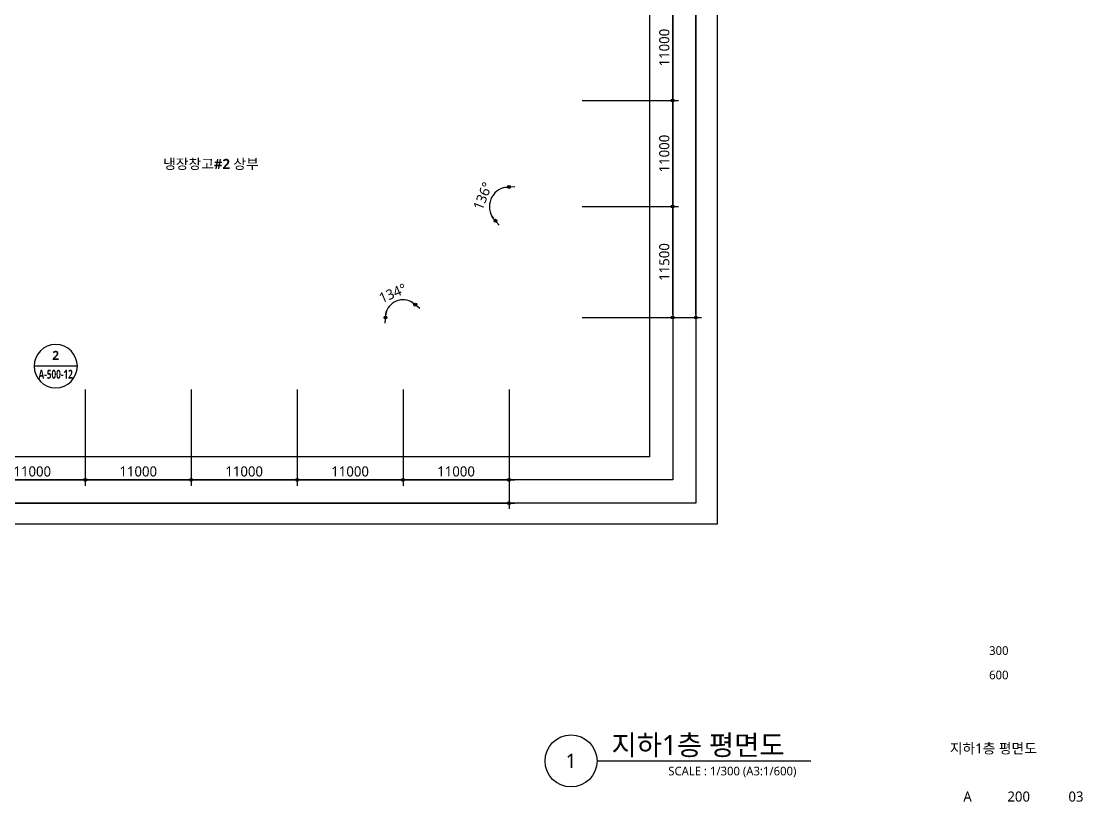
# Model space of a CAD drawing. Header units: millimetres. Extents: x -867282 to 190005487, y -1022614 to 455456909.
# Drawn here: x 635737 to 745952, y 7641 to 88654 of the extents above; entities that cross this region are included whole.
import ezdxf
from ezdxf.enums import TextEntityAlignment as Align

# ---------------------------------------------------------------- set-up
doc = ezdxf.new("R2010")
doc.units = ezdxf.units.MM
doc.header["$LTSCALE"] = 400
doc.header["$MEASUREMENT"] = 0
doc.header["$PDSIZE"] = -10
doc.layers.get('0').update_dxf_attribs({"linetype": 'CONTINUOUS'})
doc.layers.get('Defpoints').update_dxf_attribs({"color": 153, "linetype": 'CONTINUOUS'})
for name, color, linetype in [('A-ANNO-TEXT2', 3, 'CONTINUOUS'), ('A-ANNO-TITL', 7, 'CONTINUOUS'), ('A-ST-AXIS-DIM', 7, 'CONTINUOUS'), ('AA-MKXS', 3, 'CONTINUOUS'), ('AA-XXXX-TXT1', 2, 'CONTINUOUS')]:
    doc.layers.add(name, color=color, linetype=linetype)
doc.layers.add('Defpoint', color=161, linetype='CONTINUOUS', plot=False)
doc.styles.add('2020음성 1차', font='')
doc.styles.add('SAMOO', font='romans.shx', dxfattribs={"bigfont": 'whgtxt.shx'})
doc.styles.add('SH_대대리576', font='malgun.ttf')
doc.styles.add('SH_진천_나눔', font='')
doc.styles.get('2020음성 1차').set_extended_font_data('NanumGothic', bold=True)
doc.styles.get('SH_진천_나눔').set_extended_font_data('NanumGothic', bold=True)
doc.dimstyles.new('SHP 600', dxfattribs={"dimscale": 300, "dimtxt": 3.5, "dimasz": 1, "dimexe": 2, "dimexo": 2, "dimgap": 1, "dimtad": 1, "dimdec": 0, "dimzin": 0, "dimdsep": 46, "dimtxsty": 'SH_대대리576', "dimblk": 'DIMDOT', "dimcen": 0.09, "dimclrt": 3, "dimadec": 0, "dimazin": 1, "dimtfac": 1, "dimtdec": 0, "dimtix": 1, "dimtmove": 2, "dimatfit": 0, "dimldrblk": 'DIMDOT', "dimfxl": 1, "dimtolj": 1, "dimtzin": 0, "dimarcsym": 0})

# ---------------------------------------------------------------- blocks, each defined once
blk = doc.blocks.new('DIMDOT')
at = {"color": 0}
blk.add_line((-2, 0), (2, 0), dxfattribs=at)
for radius in [0.5, 0.25]:
    blk.add_circle((0, 0), radius, dxfattribs=at)
blk = doc.blocks.new('*D167')
at = {"layer": 'A-ST-AXIS-DIM', "color": 0, "lineweight": -2, "transparency": 16777216}
for p, q in [((693982, 91416), (703982, 91416)), ((703382, 80716), (703382, 91116)), ((693982, 80416), (703982, 80416))]:
    blk.add_line(p, q, dxfattribs=at)
at = {"layer": 'Defpoints', "color": 0, "transparency": 16777216}
for p in [(693382, 91416), (703382, 91416), (693382, 80416)]:
    blk.add_point(p, dxfattribs=at)
at = {"layer": 'A-ST-AXIS-DIM', "color": 0, "linetype": 'ByBlock', "lineweight": -2, "transparency": 16777216, "xscale": 300, "yscale": 300, "zscale": 300}
for p, rotation in [((703382, 91416), 90), ((703382, 80416), 270)]:
    blk.add_blockref('DIMDOT', p, dxfattribs=dict(at, rotation=rotation))
at = {"layer": 'A-ST-AXIS-DIM', "color": 3, "transparency": 16777216, "insert": (702506, 85916), "char_height": 1050, "attachment_point": 5, "rotation": 90, "style": 'SH_대대리576'}
blk.add_mtext('\\A1;11000', dxfattribs=at)
blk = doc.blocks.new('*D168')
at = {"layer": 'A-ST-AXIS-DIM', "color": 0, "lineweight": -2, "transparency": 16777216}
for p, q in [((693982, 80416), (703982, 80416)), ((703382, 69716), (703382, 80116)), ((693982, 69416), (703982, 69416))]:
    blk.add_line(p, q, dxfattribs=at)
at = {"layer": 'Defpoints', "color": 0, "transparency": 16777216}
for p in [(693382, 80416), (703382, 80416), (693382, 69416)]:
    blk.add_point(p, dxfattribs=at)
at = {"layer": 'A-ST-AXIS-DIM', "color": 0, "linetype": 'ByBlock', "lineweight": -2, "transparency": 16777216, "xscale": 300, "yscale": 300, "zscale": 300}
for p, rotation in [((703382, 80416), 90), ((703382, 69416), 270)]:
    blk.add_blockref('DIMDOT', p, dxfattribs=dict(at, rotation=rotation))
at = {"layer": 'A-ST-AXIS-DIM', "color": 3, "transparency": 16777216, "insert": (702506, 74916), "char_height": 1050, "attachment_point": 5, "rotation": 90, "style": 'SH_대대리576'}
blk.add_mtext('\\A1;11000', dxfattribs=at)
blk = doc.blocks.new('*D169')
at = {"layer": 'A-ST-AXIS-DIM', "color": 0, "lineweight": -2, "transparency": 16777216}
for p, q in [((693982, 69416), (703982, 69416)), ((703382, 58216), (703382, 69116)), ((693982, 57916), (703982, 57916))]:
    blk.add_line(p, q, dxfattribs=at)
at = {"layer": 'Defpoints', "color": 0, "transparency": 16777216}
for p in [(693382, 69416), (703382, 69416), (693382, 57916)]:
    blk.add_point(p, dxfattribs=at)
at = {"layer": 'A-ST-AXIS-DIM', "color": 0, "linetype": 'ByBlock', "lineweight": -2, "transparency": 16777216, "xscale": 300, "yscale": 300, "zscale": 300}
for p, rotation in [((703382, 69416), 90), ((703382, 57916), 270)]:
    blk.add_blockref('DIMDOT', p, dxfattribs=dict(at, rotation=rotation))
at = {"layer": 'A-ST-AXIS-DIM', "color": 3, "transparency": 16777216, "insert": (702505, 63666), "char_height": 1050, "attachment_point": 5, "rotation": 90, "style": 'SH_대대리576'}
blk.add_mtext('\\A1;11500', dxfattribs=at)
blk = doc.blocks.new('*D170')
at = {"layer": 'A-ST-AXIS-DIM', "color": 0, "lineweight": -2, "transparency": 16777216}
for p, q in [((693982, 142716), (706382, 142716)), ((705782, 58216), (705782, 142416)), ((693982, 57916), (706382, 57916))]:
    blk.add_line(p, q, dxfattribs=at)
at = {"layer": 'Defpoints', "color": 0, "transparency": 16777216}
for p in [(693382, 142716), (705782, 142716), (693382, 57916)]:
    blk.add_point(p, dxfattribs=at)
at = {"layer": 'A-ST-AXIS-DIM', "color": 0, "linetype": 'ByBlock', "lineweight": -2, "transparency": 16777216, "xscale": 300, "yscale": 300, "zscale": 300}
for p, rotation in [((705782, 142716), 90), ((705782, 57916), 270)]:
    blk.add_blockref('DIMDOT', p, dxfattribs=dict(at, rotation=rotation))
at = {"layer": 'A-ST-AXIS-DIM', "color": 3, "transparency": 16777216, "insert": (704902, 100316), "char_height": 1050, "attachment_point": 5, "rotation": 90, "style": 'SH_대대리576'}
blk.add_mtext('\\A1;84800', dxfattribs=at)
blk = doc.blocks.new('*D176')
at = {"layer": 'A-ST-AXIS-DIM', "color": 0, "lineweight": -2, "transparency": 16777216}
for p, q in [((631382, 50445), (631382, 40445)), ((642382, 50445), (642382, 40445)), ((631682, 41045), (642082, 41045))]:
    blk.add_line(p, q, dxfattribs=at)
at = {"layer": 'Defpoints', "color": 0, "transparency": 16777216}
for p in [(631382, 51045), (642382, 51045), (642382, 41045)]:
    blk.add_point(p, dxfattribs=at)
at = {"layer": 'A-ST-AXIS-DIM', "color": 0, "linetype": 'ByBlock', "lineweight": -2, "transparency": 16777216, "xscale": 300, "yscale": 300, "zscale": 300, "rotation": 180}
blk.add_blockref('DIMDOT', (631382, 41045), dxfattribs=at)
at = {"layer": 'A-ST-AXIS-DIM', "color": 0, "linetype": 'ByBlock', "lineweight": -2, "transparency": 16777216, "xscale": 300, "yscale": 300, "zscale": 300}
blk.add_blockref('DIMDOT', (642382, 41045), dxfattribs=at)
at = {"layer": 'A-ST-AXIS-DIM', "color": 3, "transparency": 16777216, "insert": (636882, 41921), "char_height": 1050, "attachment_point": 5, "style": 'SH_대대리576'}
blk.add_mtext('\\A1;11000', dxfattribs=at)
blk = doc.blocks.new('*D177')
at = {"layer": 'A-ST-AXIS-DIM', "color": 0, "lineweight": -2, "transparency": 16777216}
for p, q in [((642382, 50445), (642382, 40445)), ((653382, 50445), (653382, 40445)), ((642682, 41045), (653082, 41045))]:
    blk.add_line(p, q, dxfattribs=at)
at = {"layer": 'Defpoints', "color": 0, "transparency": 16777216}
for p in [(642382, 51045), (653382, 51045), (653382, 41045)]:
    blk.add_point(p, dxfattribs=at)
at = {"layer": 'A-ST-AXIS-DIM', "color": 0, "linetype": 'ByBlock', "lineweight": -2, "transparency": 16777216, "xscale": 300, "yscale": 300, "zscale": 300, "rotation": 180}
blk.add_blockref('DIMDOT', (642382, 41045), dxfattribs=at)
at = {"layer": 'A-ST-AXIS-DIM', "color": 0, "linetype": 'ByBlock', "lineweight": -2, "transparency": 16777216, "xscale": 300, "yscale": 300, "zscale": 300}
blk.add_blockref('DIMDOT', (653382, 41045), dxfattribs=at)
at = {"layer": 'A-ST-AXIS-DIM', "color": 3, "transparency": 16777216, "insert": (647882, 41921), "char_height": 1050, "attachment_point": 5, "style": 'SH_대대리576'}
blk.add_mtext('\\A1;11000', dxfattribs=at)
blk = doc.blocks.new('*D178')
at = {"layer": 'A-ST-AXIS-DIM', "color": 0, "lineweight": -2, "transparency": 16777216}
for p, q in [((653382, 50445), (653382, 40445)), ((664382, 50445), (664382, 40445)), ((653682, 41045), (664082, 41045))]:
    blk.add_line(p, q, dxfattribs=at)
at = {"layer": 'Defpoints', "color": 0, "transparency": 16777216}
for p in [(653382, 51045), (664382, 51045), (664382, 41045)]:
    blk.add_point(p, dxfattribs=at)
at = {"layer": 'A-ST-AXIS-DIM', "color": 0, "linetype": 'ByBlock', "lineweight": -2, "transparency": 16777216, "xscale": 300, "yscale": 300, "zscale": 300, "rotation": 180}
blk.add_blockref('DIMDOT', (653382, 41045), dxfattribs=at)
at = {"layer": 'A-ST-AXIS-DIM', "color": 0, "linetype": 'ByBlock', "lineweight": -2, "transparency": 16777216, "xscale": 300, "yscale": 300, "zscale": 300}
blk.add_blockref('DIMDOT', (664382, 41045), dxfattribs=at)
at = {"layer": 'A-ST-AXIS-DIM', "color": 3, "transparency": 16777216, "insert": (658882, 41921), "char_height": 1050, "attachment_point": 5, "style": 'SH_대대리576'}
blk.add_mtext('\\A1;11000', dxfattribs=at)
blk = doc.blocks.new('*D179')
at = {"layer": 'A-ST-AXIS-DIM', "color": 0, "lineweight": -2, "transparency": 16777216}
for p, q in [((664382, 50445), (664382, 40445)), ((675382, 50445), (675382, 40445)), ((664682, 41045), (675082, 41045))]:
    blk.add_line(p, q, dxfattribs=at)
at = {"layer": 'Defpoints', "color": 0, "transparency": 16777216}
for p in [(664382, 51045), (675382, 51045), (675382, 41045)]:
    blk.add_point(p, dxfattribs=at)
at = {"layer": 'A-ST-AXIS-DIM', "color": 0, "linetype": 'ByBlock', "lineweight": -2, "transparency": 16777216, "xscale": 300, "yscale": 300, "zscale": 300, "rotation": 180}
blk.add_blockref('DIMDOT', (664382, 41045), dxfattribs=at)
at = {"layer": 'A-ST-AXIS-DIM', "color": 0, "linetype": 'ByBlock', "lineweight": -2, "transparency": 16777216, "xscale": 300, "yscale": 300, "zscale": 300}
blk.add_blockref('DIMDOT', (675382, 41045), dxfattribs=at)
at = {"layer": 'A-ST-AXIS-DIM', "color": 3, "transparency": 16777216, "insert": (669882, 41921), "char_height": 1050, "attachment_point": 5, "style": 'SH_대대리576'}
blk.add_mtext('\\A1;11000', dxfattribs=at)
blk = doc.blocks.new('*D180')
at = {"layer": 'A-ST-AXIS-DIM', "color": 0, "lineweight": -2, "transparency": 16777216}
for p, q in [((675382, 50445), (675382, 40445)), ((686382, 50445), (686382, 40445)), ((675682, 41045), (686082, 41045))]:
    blk.add_line(p, q, dxfattribs=at)
at = {"layer": 'Defpoints', "color": 0, "transparency": 16777216}
for p in [(675382, 51045), (686382, 51045), (686382, 41045)]:
    blk.add_point(p, dxfattribs=at)
at = {"layer": 'A-ST-AXIS-DIM', "color": 0, "linetype": 'ByBlock', "lineweight": -2, "transparency": 16777216, "xscale": 300, "yscale": 300, "zscale": 300, "rotation": 180}
blk.add_blockref('DIMDOT', (675382, 41045), dxfattribs=at)
at = {"layer": 'A-ST-AXIS-DIM', "color": 0, "linetype": 'ByBlock', "lineweight": -2, "transparency": 16777216, "xscale": 300, "yscale": 300, "zscale": 300}
blk.add_blockref('DIMDOT', (686382, 41045), dxfattribs=at)
at = {"layer": 'A-ST-AXIS-DIM', "color": 3, "transparency": 16777216, "insert": (680882, 41921), "char_height": 1050, "attachment_point": 5, "style": 'SH_대대리576'}
blk.add_mtext('\\A1;11000', dxfattribs=at)
blk = doc.blocks.new('*D181')
at = {"layer": 'A-ST-AXIS-DIM', "color": 0, "lineweight": -2, "transparency": 16777216}
blk.add_arc((675382, 57916), 1829, 55.67995, 170.59308, dxfattribs=at)
at = {"layer": 'Defpoints', "color": 0, "transparency": 16777216}
for p in [(686382, 69416), (675355, 59745), (664382, 57916), (675382, 57916), (675382, 57916)]:
    blk.add_point(p, dxfattribs=at)
at = {"layer": 'A-ST-AXIS-DIM', "color": 0, "linetype": 'ByBlock', "lineweight": -2, "transparency": 16777216, "xscale": 300, "yscale": 300, "zscale": 300}
for p, rotation in [((676646, 59238), 320.9764875871198), ((673553, 57916), 265.2965424328981)]:
    blk.add_blockref('DIMDOT', p, dxfattribs=dict(at, rotation=rotation))
at = {"layer": 'A-ST-AXIS-DIM', "color": 3, "transparency": 16777216, "insert": (674310, 60424), "char_height": 1050, "attachment_point": 5, "rotation": 23.13652, "style": 'SH_대대리576'}
blk.add_mtext('\\A1;134%%d', dxfattribs=at)
blk = doc.blocks.new('*D182')
at = {"layer": 'A-ST-AXIS-DIM', "color": 0, "lineweight": -2, "transparency": 16777216}
blk.add_arc((686382, 69416), 2037, 98.44788, 217.82515, dxfattribs=at)
at = {"layer": 'Defpoints', "color": 0, "transparency": 16777216}
for p in [(686382, 91716), (684931, 70846), (686382, 69416), (686382, 69416), (675382, 57916)]:
    blk.add_point(p, dxfattribs=at)
at = {"layer": 'A-ST-AXIS-DIM', "color": 0, "linetype": 'ByBlock', "lineweight": -2, "transparency": 16777216, "xscale": 300, "yscale": 300, "zscale": 300}
for p, rotation in [((686382, 71453), 4.223939572344361), ((684974, 67945), 312.0490904476736)]:
    blk.add_blockref('DIMDOT', p, dxfattribs=dict(at, rotation=rotation))
at = {"layer": 'A-ST-AXIS-DIM', "color": 3, "transparency": 16777216, "insert": (683658, 70509), "char_height": 1050, "attachment_point": 5, "rotation": 68.13652, "style": 'SH_대대리576'}
blk.add_mtext('\\A1;136%%d', dxfattribs=at)
blk = doc.blocks.new('*D183')
at = {"layer": 'A-ST-AXIS-DIM', "color": 0, "lineweight": -2, "transparency": 16777216}
for p, q in [((571782, 50445), (571782, 38045)), ((686382, 50445), (686382, 38045)), ((572082, 38645), (686082, 38645))]:
    blk.add_line(p, q, dxfattribs=at)
at = {"layer": 'Defpoints', "color": 0, "transparency": 16777216}
for p in [(571782, 51045), (686382, 51045), (686382, 38645)]:
    blk.add_point(p, dxfattribs=at)
at = {"layer": 'A-ST-AXIS-DIM', "color": 0, "linetype": 'ByBlock', "lineweight": -2, "transparency": 16777216, "xscale": 300, "yscale": 300, "zscale": 300, "rotation": 180}
blk.add_blockref('DIMDOT', (571782, 38645), dxfattribs=at)
at = {"layer": 'A-ST-AXIS-DIM', "color": 0, "linetype": 'ByBlock', "lineweight": -2, "transparency": 16777216, "xscale": 300, "yscale": 300, "zscale": 300}
blk.add_blockref('DIMDOT', (686382, 38645), dxfattribs=at)
at = {"layer": 'A-ST-AXIS-DIM', "color": 3, "transparency": 16777216, "insert": (629082, 39524), "char_height": 1050, "attachment_point": 5, "style": 'SH_대대리576'}
blk.add_mtext('\\A1;114600', dxfattribs=at)
blk = doc.blocks.new('*U394')
at = {"layer": 'A-ANNO-TITL'}
blk.add_line((0, 0), (3700, 0), dxfattribs=at)
blk.add_circle((-450, 0), 450, dxfattribs=at)
at = {"layer": 'AA-XXXX-TXT1', "style": 'SH_대대리576'}
blk.add_attdef('DWG.TITLE', (250, 100), '', height=350, dxfattribs=at)
at = {"layer": 'AA-XXXX-TXT1', "color": 7, "style": 'SH_대대리576'}
blk.add_attdef('NO1', text='', height=300, dxfattribs=at).set_placement((-450, 0), align=Align.MIDDLE)
at = {"layer": 'AA-XXXX-TXT1', "style": 'SH_대대리576'}
blk.add_attdef('SCALE', text='', height=150, dxfattribs=at).set_placement((3450, -100), align=Align.TOP_RIGHT)
blk = doc.blocks.new('*U392')
at = {"layer": 'AA-MKXS', "color": 3, "linetype": 'Continuous', "ltscale": 5}
blk.add_line((-5.999976, 0), (5.999976, 0), dxfattribs=at)
blk.add_circle((0, 0), 5.999976, dxfattribs=at)
at = {"layer": 'AA-MKXS', "style": 'SAMOO', "width": 0.85}
blk.add_attdef('ViewNUM', text='', height=2.5, dxfattribs=at).set_placement((0, 1), align=Align.BOTTOM_CENTER)
blk.add_attdef('SheetNUM', text='', height=2.5, dxfattribs=at).set_placement((0, -1), align=Align.TOP_CENTER)

msp = doc.modelspace()

# ---------------------------------------------------------------- linework, layer by layer
at = {"layer": 'Defpoint'}
for points in [[(707981.8, 36444.9), (536781.8, 36444.9), (536781.8, 165016.3), (707981.8, 165016.3)], [(705781.8, 38644.9), (538981.8, 38644.9), (538981.8, 162816.3), (705781.8, 162816.3)], [(703381.8, 41044.9), (541381.8, 41044.9), (541381.8, 160416.3), (703381.8, 160416.3)], [(700981.8, 43444.9), (543781.8, 43444.9), (543781.8, 158016.3), (700981.8, 158016.3)]]:
    msp.add_lwpolyline(points, close=True, dxfattribs=at)

# ---------------------------------------------------------------- block references
ref = msp.add_blockref('*U392', (639313.5, 52852.9), dxfattribs=dict(xscale=-375.0015000059622, yscale=375.0015000059622, zscale=375.0015000059622))
ref.add_attrib('SheetNUM', 'A-500-12', dxfattribs={"layer": 'AA-MKXS', "height": 930, "style": '2020음성 1차', "width": 0.7}).set_placement((639313.5, 52477.9), align=Align.TOP_CENTER)
ref.add_attrib('ViewNUM', '2', dxfattribs={"layer": 'AA-MKXS', "height": 930, "style": '2020음성 1차'}).set_placement((639313.5, 53227.9), align=Align.BOTTOM_CENTER)
ref = msp.add_blockref('*U394', (695518.2, 11877.9), dxfattribs=dict(xscale=6, yscale=6, zscale=6))
ref.add_attrib('SCALE', 'SCALE : 1/300 (A3:1/600)', dxfattribs={"layer": 'A-ANNO-TITL', "height": 900, "style": 'SH_대대리576'}).set_placement((716218.4, 11277.9), align=Align.TOP_RIGHT)
ref.add_attrib('DWG.TITLE', '지하1층 평면도', (697018.2, 12477.9), dxfattribs={"layer": 'A-ANNO-TITL', "height": 2087.45, "style": 'SH_대대리576'})
ref.add_attrib('NO1', '1', dxfattribs={"layer": 'A-ANNO-TITL', "color": 7, "height": 1500, "style": 'SH_대대리576'}).set_placement((692818.2, 11877.9), align=Align.MIDDLE)

# ---------------------------------------------------------------- texts
at = {"layer": 'A-ANNO-TEXT2', "style": 'SH_진천_나눔'}
msp.add_text('냉장창고#2 상부', height=1050, dxfattribs=at).set_placement((655434.4, 73856.7), align=Align.MIDDLE)
at = {"layer": 'A-ANNO-TITL', "style": 'SH_대대리576'}
for s, height, p in [('300', 900, (737235.5, 23333.4)), ('600', 900, (737235.5, 20800.2)), ('지하1층 평면도', 1050, (736670.3, 13191.8)), ('A', 1050, (733987.6, 8181.3)), ('200', 1050, (739300.8, 8181.3)), ('03', 1050, (745247.3, 8181.3))]:
    msp.add_text(s, height=height, dxfattribs=at).set_placement(p, align=Align.MIDDLE)

# ---------------------------------------------------------------- dimensions: what is measured, and where the dimension line sits
at = {"layer": 'A-ST-AXIS-DIM'}
for base, p1, p2, angle, picture, middle in [((705781.8, 142716.3), (693381.8, 57916.3), (693381.8, 142716.3), 270, '*D170', (704902.4, 100316.3)), ((703381.8, 91416.3), (693381.8, 80416.3), (693381.8, 91416.3), 270, '*D167', (702506.1, 85916.3)), ((703381.8, 80416.3), (693381.8, 69416.3), (693381.8, 80416.3), 270, '*D168', (702506.1, 74916.3)), ((703381.8, 69416.3), (693381.8, 57916.3), (693381.8, 69416.3), 270, '*D169', (702504.6, 63666.3)), ((686381.8, 38644.9), (571781.8, 51044.9), (686381.8, 51044.9), 180, '*D183', (629081.8, 39524.3)), ((642381.8, 41044.9), (631381.8, 51044.9), (642381.8, 51044.9), 180, '*D176', (636881.8, 41920.6)), ((653381.8, 41044.9), (642381.8, 51044.9), (653381.8, 51044.9), 180, '*D177', (647881.8, 41920.6)), ((664381.8, 41044.9), (653381.8, 51044.9), (664381.8, 51044.9), 180, '*D178', (658881.8, 41920.6)), ((675381.8, 41044.9), (664381.8, 51044.9), (675381.8, 51044.9), 180, '*D179', (669881.8, 41920.6)), ((686381.8, 41044.9), (675381.8, 51044.9), (686381.8, 51044.9), 180, '*D180', (680881.8, 41920.6))]:
    dim = msp.add_linear_dim(base=base, p1=p1, p2=p2, angle=angle, dimstyle='SHP 600', dxfattribs=at)
    dim.commit()
    dim.dimension.update_dxf_attribs({"geometry": picture, "text_midpoint": middle})
for base, line1, line2, picture, middle in [((684931.2, 70845.7), ((686381.8, 69416.3), (686381.8, 91716.3)), ((675381.8, 57916.3, 103000), (686381.8, 69416.3)), '*D182', (683658.3, 70509.2)), ((675354.7, 59745.4), ((675381.8, 57916.3), (686381.8, 69416.3)), ((664381.8, 57916.3, 103000), (675381.8, 57916.3)), '*D181', (674310.2, 60424.4))]:
    dim = msp.add_angular_dim_2l(base=base, line1=line1, line2=line2, dimstyle='SHP 600', dxfattribs=at)
    dim.commit()
    dim.dimension.update_dxf_attribs({"geometry": picture, "text_midpoint": middle})

doc.saveas('drawing.dxf')
